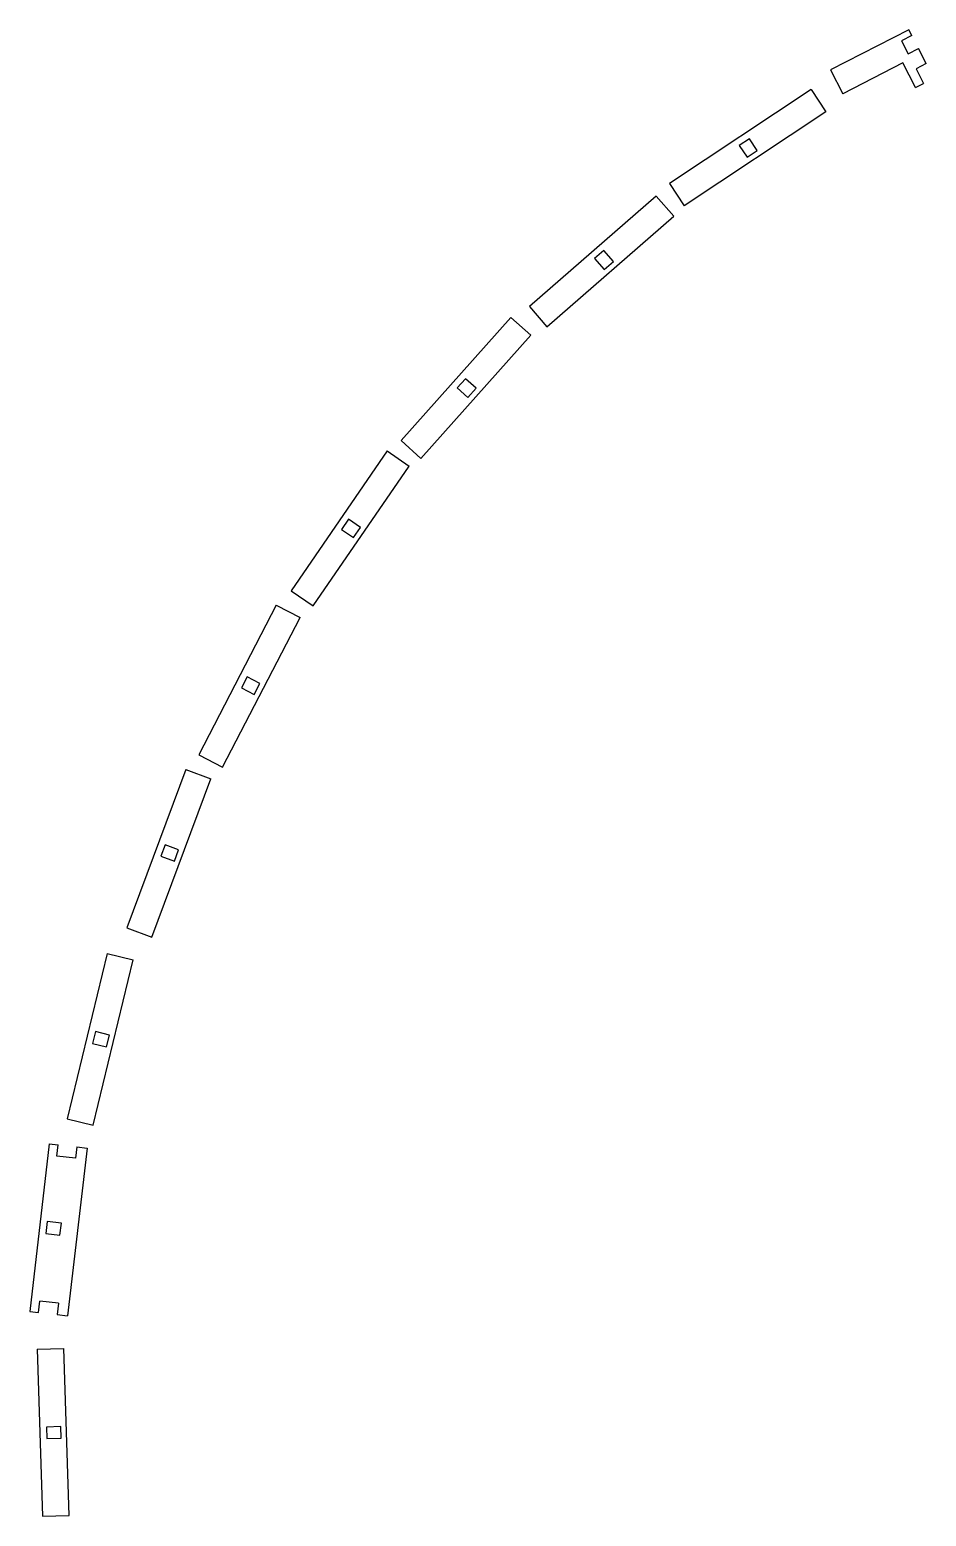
# Model space of a CAD drawing. Extents: x -27280 to 27280, y -16671 to 16671.
# Drawn here: x -15579 to -12761, y -12300 to -7629 of the extents above; entities that cross this region are included whole.
import ezdxf

# ---------------------------------------------------------------- set-up
doc = ezdxf.new("R2010")
doc.units = 0
doc.header["$MEASUREMENT"] = 0
doc.layers.get('0').update_dxf_attribs({"linetype": 'CONTINUOUS'})

msp = doc.modelspace()

# ---------------------------------------------------------------- linework, layer by layer
for p, q in [((-12816.2, -7629), (-13061.9, -7755.5)), ((-12806.6, -7647.6), (-12838.8, -7664.1)), ((-12806.6, -7647.6), (-12816.2, -7629)), ((-12838.8, -7664.1), (-12817.8, -7704.8)), ((-12817.8, -7704.8), (-12785.7, -7688.3)), ((-12761.4, -7735.4), (-12785.7, -7688.3)), ((-12835.1, -7733.2), (-13023.4, -7830.2)), ((-12795.1, -7811), (-12835.1, -7733.2)), ((-12761.4, -7735.4), (-12793.4, -7751.9)), ((-12793.4, -7751.9), (-12769.7, -7797.9)), ((-13061.9, -7755.5), (-13023.4, -7830.2)), ((-12795.1, -7811), (-12769.7, -7797.9)), ((-13123.1, -7816.8), (-13568.3, -8112)), ((-13123.1, -7816.8), (-13076.6, -7886.8)), ((-13076.6, -7886.8), (-13521.9, -8182)), ((-13316.9, -7971.5), (-13349.1, -7992.8)), ((-13292.3, -8008.5), (-13316.9, -7971.5)), ((-13349.1, -7992.8), (-13324.5, -8029.9)), ((-13324.5, -8029.9), (-13292.3, -8008.5)), ((-13568.3, -8112), (-13521.9, -8182)), ((-13610.2, -8151.8), (-14008.4, -8498.7)), ((-13610.2, -8151.8), (-13555.1, -8215.1)), ((-13953.2, -8562), (-13555.1, -8215.1)), ((-13774.5, -8322.6), (-13803.5, -8347.9)), ((-13803.5, -8347.9), (-13773.7, -8382.1)), ((-13744.7, -8356.8), (-13774.5, -8322.6)), ((-13773.7, -8382.1), (-13744.7, -8356.8)), ((-14008.4, -8498.7), (-13953.2, -8562)), ((-14067, -8533.3), (-14411.8, -8919.8)), ((-14067, -8533.3), (-14004.3, -8589.2)), ((-14349.1, -8975.8), (-14004.3, -8589.2)), ((-14209.2, -8725.5), (-14235, -8754.4)), ((-14175.9, -8755.2), (-14209.2, -8725.5)), ((-14235, -8754.4), (-14201.6, -8784.1)), ((-14201.6, -8784.1), (-14175.9, -8755.2)), ((-14411.8, -8919.8), (-14349.1, -8975.8)), ((-14455.2, -8952.2), (-14757.1, -9391.7)), ((-14455.2, -8952.2), (-14386, -8999.8)), ((-14687.9, -9439.3), (-14386, -8999.8)), ((-14576.5, -9167.3), (-14598.4, -9199.2)), ((-14598.4, -9199.2), (-14561, -9224.8)), ((-14539.2, -9193), (-14576.5, -9167.3)), ((-14561, -9224.8), (-14539.2, -9193)), ((-14757.1, -9391.7), (-14687.9, -9439.3)), ((-14803.8, -9437.5), (-15047.2, -9907.6)), ((-14972.6, -9946.2), (-14729.2, -9476.1)), ((-14803.8, -9437.5), (-14729.2, -9476.1)), ((-14895.8, -9662.6), (-14913.5, -9696.9)), ((-14855.7, -9683.4), (-14895.8, -9662.6)), ((-14913.5, -9696.9), (-14873.4, -9717.6)), ((-14873.4, -9717.6), (-14855.7, -9683.4)), ((-15047.2, -9907.6), (-14972.6, -9946.2)), ((-15088.2, -9953.9), (-15273.1, -10451.2)), ((-15194.4, -10480.5), (-15009.5, -9983.2)), ((-15088.2, -9953.9), (-15009.5, -9983.2)), ((-15152.6, -10189.7), (-15166.1, -10225.8)), ((-15166.1, -10225.8), (-15124.1, -10241.4)), ((-15110.7, -10205.3), (-15152.6, -10189.7)), ((-15124.1, -10241.4), (-15110.7, -10205.3)), ((-15273.1, -10451.2), (-15194.4, -10480.5)), ((-15335.6, -10531.7), (-15460.5, -11051.1)), ((-15378.8, -11070.7), (-15253.9, -10551.3)), ((-15335.6, -10531.7), (-15253.9, -10551.3)), ((-15372.2, -10777), (-15381.2, -10814.5)), ((-15328.2, -10787.6), (-15372.2, -10777)), ((-15337.2, -10825), (-15328.2, -10787.6)), ((-15381.2, -10814.5), (-15337.2, -10825)), ((-15460.5, -11051.1), (-15378.8, -11070.7)), ((-15517.4, -11129.2), (-15578.6, -11656.1)), ((-15517.4, -11129.2), (-15489.4, -11132.4)), ((-15493.6, -11168.2), (-15489.4, -11132.4)), ((-15398.2, -11143), (-15459.4, -11670)), ((-15430.8, -11139.2), (-15434.9, -11175)), ((-15430.8, -11139.2), (-15398.2, -11143)), ((-15434.9, -11175), (-15493.6, -11168.2)), ((-15523.8, -11373.4), (-15528.2, -11411.7)), ((-15479.2, -11378.6), (-15523.8, -11373.4)), ((-15483.6, -11416.9), (-15479.2, -11378.6)), ((-15528.2, -11411.7), (-15483.6, -11416.9)), ((-15550.6, -11659.4), (-15546.4, -11623.6)), ((-15487.8, -11630.4), (-15546.4, -11623.6)), ((-15578.6, -11656.1), (-15550.6, -11659.4)), ((-15487.8, -11630.4), (-15491.9, -11666.2)), ((-15491.9, -11666.2), (-15459.4, -11670)), ((-15555.3, -11774.9), (-15471.4, -11772.2)), ((-15555.3, -11774.9), (-15538.3, -12299.8)), ((-15454.3, -12297), (-15471.4, -11772.2)), ((-15481.1, -12018), (-15525.6, -12019.5)), ((-15525.6, -12019.5), (-15524.4, -12055.7)), ((-15479.9, -12054.2), (-15481.1, -12018)), ((-15524.4, -12055.7), (-15479.9, -12054.2)), ((-15538.3, -12299.8), (-15454.3, -12297))]:
    msp.add_line(p, q)

doc.saveas('drawing.dxf')
